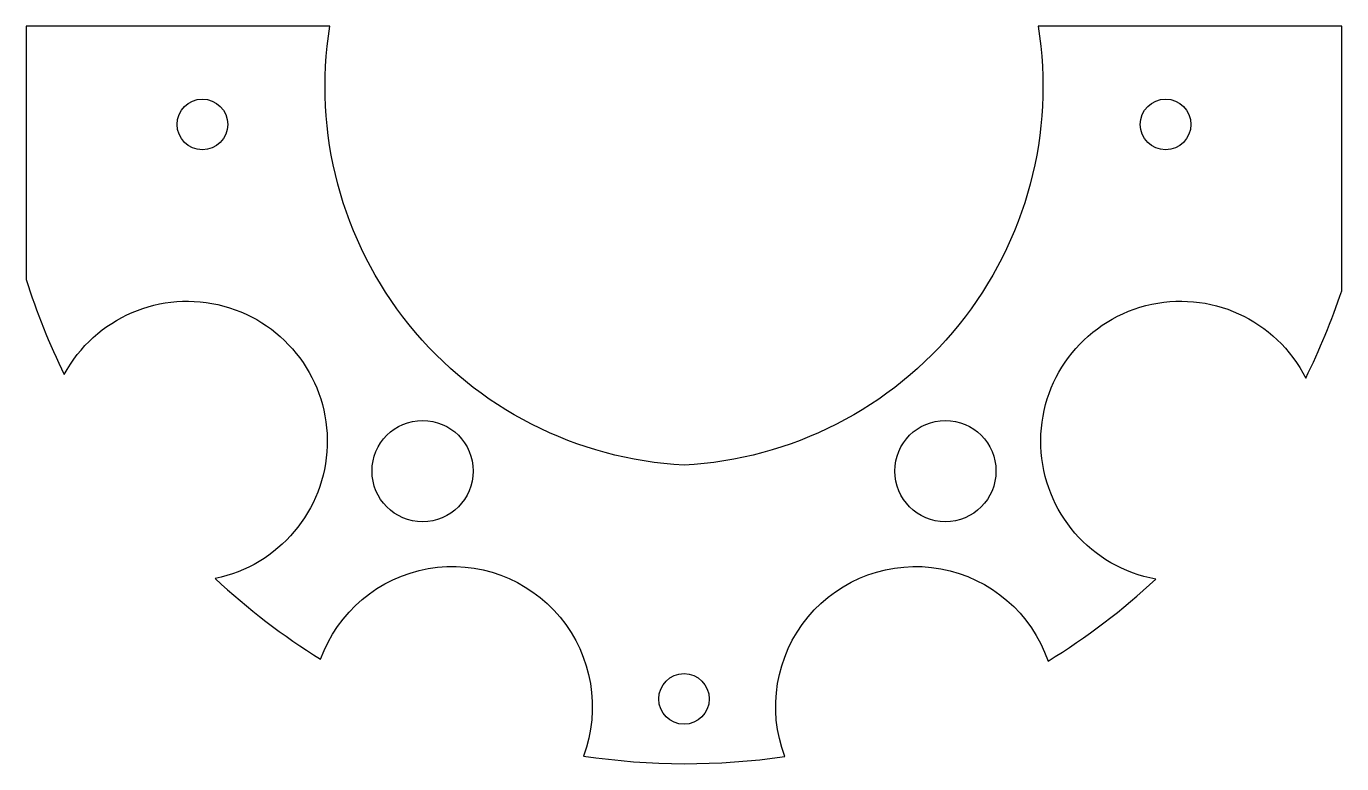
# Model space of a CAD drawing. Header units: millimetres. Extents: x 0 to 78, y -65.7 to -22.
import ezdxf

# ---------------------------------------------------------------- set-up
doc = ezdxf.new("R2010")
doc.units = ezdxf.units.MM

msp = doc.modelspace()

# ---------------------------------------------------------------- linework, layer by layer
msp.add_lwpolyline([(78, -22), (60, -22, -0.445973), (39, -48, -0.445973), (18, -22), (0, -22), (0, -37, 0.03704), (2.245, -42.636, -1.571365), (11.196, -54.719, 0.048129), (17.453, -59.501, -1.008062), (33.031, -65.234, 0.073253), (44.98, -65.264, -1.01706), (60.586, -59.61, 0.04909), (66.982, -54.753, -1.616133), (75.866, -42.847, 0.034234), (78, -37.662)], format="xyb", close=True)
for centre, radius in [((10.441, -27.814), 1.5), ((67.559, -27.814), 1.5), ((23.5, -48.35), 3), ((54.5, -48.35), 3), ((39, -61.85), 1.5)]:
    msp.add_circle(centre, radius)

doc.saveas('drawing.dxf')
